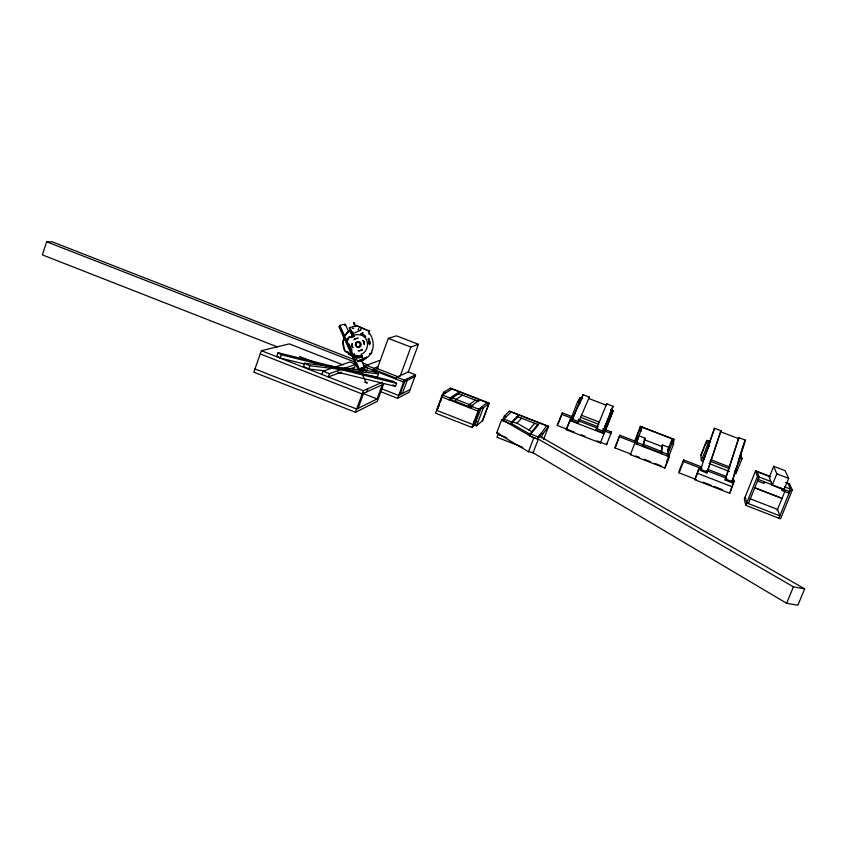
<?xml version="1.0" encoding="UTF-8"?>
<svg xmlns="http://www.w3.org/2000/svg" width="847" height="847" viewBox="0 0 847 847"><rect width="100%" height="100%" fill="white"/><g stroke="black" fill="none" stroke-linecap="round" stroke-linejoin="round"><path stroke-width="1.27" d="M696.319 479.54L679.093 472.838L679.125 471.101L683.55 459.953L701.898 467.057M363.299 359.594C361.733 359.975 364.369 360.917 363.225 359.583L358.99 361.256L360.187 360.653L360.367 361.245L360.917 360.346M666.822 461.17L673.566 444.114L673.81 439.254L640.459 426.369L634.689 441.118M365.258 358.525L366.762 357L366.37 357.582M667.785 453.971L671.925 443.489L672.2 438.841L667.711 450.223M360.293 361.203L362.654 359.604L362.071 359.901M630.56 453.96L630.38 454.648L664.853 468.052L669.31 456.787L669.458 454.479M369.017 334.226L368.943 331.071M667.658 456.152L668.823 447.407L662.449 444.95L661.073 453.59L662.449 444.95M668.018 451.409L668.209 448.963M351.314 354.279L351.134 355.666L350.245 355.115L350.372 353.432M350.425 353.421L350.245 355.115M664.853 468.052L669.352 456.088L666.896 455.135M352.998 333.718L352.288 332.638M350.658 353.601L349.451 353.951A5.558 5.41 70.5 0 0 347.259 351.876A5.558 5.41 70.5 0 1 349.472 353.951L348.89 354.131A5.569 5.421 70.5 0 0 345.301 351.526C342.474 347.206 342.199 341.373 344.327 336.704M343.543 340.145L343.183 342.59L344.253 348.657M369.133 341.627L368.837 342.94L369.864 342.728A7.687 7.528 72 0 1 369.747 342.389L368.731 342.304M363.691 359.393L362.325 359.954L363.31 359.213L361.044 354.258C366.666 352.585 368.847 345.29 366.677 340.208A9.836 9.603 71.9 0 0 362.717 335.814A12.091 11.805 71.6 0 0 352.659 335.677L349.313 327.905L353.548 326.317M369.758 354.205L370.065 354.152A3.452 3.377 70.7 0 0 371.208 353.633L371.971 350.827A4.044 3.949 70.6 0 0 371.854 350.372M372.384 350.182C374.268 344.327 372.871 337.784 369.228 332.913M644.991 438.185L642.989 446.581L644.991 438.185L638.649 435.729L636.425 444.029L637.505 439.529M360.949 360.854L359.795 360.653C360.801 362.474 361.404 358.98 359.71 360.748M363.268 359.499L364.348 358.715L363.554 359.096M636.891 441.986L642.005 427.174L640.554 430.858M635.271 441.361L640.459 426.369M636.563 441.933L637.124 439.614M368.381 338.874L368.149 338.832M694.847 479.73L699.294 467.703L694.847 479.73L729.701 493.282L734.074 481.202L733.682 479.391M738.319 461.033L743.793 443.786M731.766 482.621L745.424 440.133L738.902 437.634L725.117 480.037L731.766 482.621L736.954 466.263M738.15 462.494L744.926 441.107M725.117 480.037L738.902 437.634M354.851 359.89L52.281 241.84L46.67 241.787L42.35 254.873L277.276 346.878M706.874 472.965L721.019 430.763L714.529 428.264L700.257 470.392L706.874 472.965L720.13 432.986M705.159 455.125L703.931 458.788L704.64 457.338M708.854 444.146L714.529 428.264M630.835 454.066L615.007 447.904L619.866 435.252L636.806 441.816M360.547 330.171L360.526 329.25M615.007 447.904L619.866 435.252M343.077 364.919L289.282 343.882L261.405 350.7L253.825 372.172L355.475 412.288L377.275 401.33L383.543 384.199L362.145 393.95L260.262 353.93M337.805 372.225L395.464 386.401L396.587 383.352L393.167 381.288L278.091 352.723L276.948 355.941L280.156 358.037L304.497 364.03M280.156 358.037L281.299 354.808L278.091 352.723M359.202 369.821L304.655 363.257L303.501 366.476L308.732 368.985L325.576 370.922M308.732 368.985L309.896 365.756L378.514 373.887L377.413 376.904L369.641 376.004M321.881 374.438L323.046 371.208L349.885 361.997L355.814 364.305L354.724 367.302L349.917 369.059M355.814 364.305L329.441 373.707L328.265 376.947L341.5 372.129M379.138 360.61L366.38 365.353L365.682 367.27L403.596 382.071L414.892 376.629M366.243 371.642L367.577 368M355.475 412.288L363.331 390.711L382.283 382.23M358.09 408.339L363.575 393.304M378.471 366.539L373.94 368.307L373.241 370.213L377.783 368.424M366.815 391.822L367.979 388.625M377.264 368.625L388.307 338.355L396.502 335.836L418.429 344.316L408.042 372.564M382.283 384.771L377.106 398.937L362.41 393.167M395.994 379.096L396.692 377.18L408.265 371.949L415.57 374.798L409.143 392.225L397.624 398.312L380.843 391.738M400.165 376.174L410.848 347.079L418.429 344.316M397.624 398.312L404.294 380.155L415.57 374.798M399.795 394.871L404.697 381.542M407.227 380.324L402.367 393.527L400.112 392.648M452.054 389.006L442.282 394.977L435.527 413.167L471.927 427.439L475.749 424.199M436.861 410.276L443.542 392.32L450.519 388.106L489.195 403.172L482.61 420.641L476.586 425.84L474.691 425.099L481.456 407.1L483.351 407.841L489.195 403.172M438.015 408.445L439.371 404.802M440.271 402.378L441.626 398.736M571.661 420.599L572.191 419.191L578.681 421.711L578.152 423.119L571.661 420.599L583.054 394.691L589.353 397.127L588.834 398.503M574.351 414.871L575.134 412.775M581.773 398.143L583.054 394.691M449.948 397.963L449.238 399.89L458.735 393.707L459.413 391.865L449.948 397.963L442.282 394.977M455.178 401.785L456.078 399.382L462.409 395.147M468.444 406.962L469.344 404.559L475.315 400.176M470.36 408.138L471.08 406.211L479.698 399.763M471.927 427.439L478.777 409.217L487.099 402.643M473.844 423.871L478.873 410.488M476.586 425.84L483.351 407.841M482.356 420.864L488.952 403.363L450.223 388.286M501.784 419.456L533.705 437.994L538.343 439.085L533.102 452.796L528.454 451.737L496.723 432.849L501.784 419.456L504.081 420.017M502.504 420.821L504.325 416.025L509.555 411.091L548.634 426.306L543.53 439.402M511.196 412.023L503.88 419.011L503.15 420.938L510.889 423.955L517.93 416.766L518.629 414.924L511.62 422.039L510.889 423.955M530.222 434.755L538.417 424.749L539.115 422.897L530.158 433.791L529.407 435.75L537.337 438.852L540.862 434.236M528.454 451.737L533.705 437.994M537.337 438.852L546.59 425.808M539.359 437.063L540.757 433.399L542.705 434.162L548.634 426.306M541.307 437.825L542.705 434.162M580.131 397.91L581.698 398.524L579.242 402.156L573.44 417.243L562.376 412.955L557.157 425.406L574.033 431.97M558.12 424.04L562.376 412.955M596.034 430.054L596.574 428.646L603.096 431.176L602.545 432.584L596.034 430.054L606.727 403.818L613.059 406.264L611.725 409.694M606.198 405.194L606.727 403.818M566.283 429.704L570.973 417.931L566.283 429.704L600.385 442.97L600.661 442.325M582.683 398.693L580.237 397.751L577.643 401.542L571.831 416.629L573.144 414.638M579.295 400.208L580.237 397.751M579.337 404.665L580.756 400.98M604.927 426.719L605.732 424.622M359.287 356.481L362.262 357.339L361.584 356.026M603.996 429.101L611.608 410.064M600.385 442.97L605.012 431.134L603.975 433.738L569.83 420.483M610.814 409.546L613.26 410.499L605.616 429.725L607.532 425.247M607.447 425.438L613.26 410.499M596.934 440.874L606.568 444.622L611.481 432.002L602.884 428.667M606.568 444.622L607.161 443.108M611.481 432.002L610.931 433.431L602.482 430.149M630.38 454.648L634.943 442.748L634.784 443.394L669.31 456.787M672.91 441.52L673.81 439.254M672.899 441.732L673.799 439.455L640.417 426.56M679.093 472.838L683.55 461.604L683.55 459.953M710.421 441.838L706.8 440.44L700.903 455.273L701.337 460.556L702.978 461.192L709.034 445.988L708.431 441.266M700.914 455.495L706.832 440.652L710.442 442.049M701.337 460.556L707.393 445.353L706.8 440.44M602.545 432.584L613.059 406.264M734.698 472.118L740.352 458.068L742.004 458.703L735.874 473.928L734.233 473.293M770.728 476.692L755.577 470.837L744.301 499.19L745.784 505.331L780.532 518.862L792.294 490.042L789.573 483.976L785.931 482.568M745.784 505.331L757.419 476.554L755.577 470.837M748.399 503.573L759.071 477.189L757.197 471.461M764.64 481.901L763.994 483.499L757.377 480.937M773.713 466.284L769.235 477.306L772.189 485.236L783.994 489.799L788.642 478.396L785.127 470.678L773.713 466.284L776.826 473.833L772.189 485.236M363.607 359.308L366.497 357.572L357.805 361.754L354.067 353.474M784.449 486.781L790.505 489.121L788.875 493.134L782.226 490.561L782.882 488.963M777.091 510.529L785.074 490.953M778.869 518.216L790.632 489.397L787.954 483.351M786.641 603.297L793.427 586.844L804.65 588.877L797.895 605.213L786.641 603.297L532.001 452.15M578.152 423.119L589.353 397.127M578.056 406.507L580.703 400.525M347.926 352.278L347.132 351.643M358.694 328.911L358.281 329.938L358.503 328.932M700.257 470.392L700.723 469.429L707.351 472.001M720.543 431.737L721.019 430.763M744.185 442.558L745.424 440.133M347.461 339.615L346.275 339.181M735.196 470.89L735.937 469.45M370.203 353.623L369.98 353.972A1.546 1.514 70.4 0 1 369.663 354.247M352.172 336.27C351.198 338.366 352.881 334.988 351.833 337.212L351.537 336.555L352.394 336.206M344.771 335.56L349.589 330.108M345.068 335.486L347.154 332.469M345.311 335.423L350.15 329.97L349.504 329.97M355.147 326.519L355.825 326.36M528.973 430.043L534.679 423.299M357.508 356.439C357.656 359.911 357 353.665 358.906 357.953L359.933 357.794L359.117 356.661M367.619 357.36L370.467 354.131M354.173 324.126L354.607 323.914M511.842 421.901L516.977 423.14L521.646 418.217M355.147 356.079L355.359 356.036M363.49 360.346L362.103 360.039L364.813 358.694M363.861 359.297L364.422 358.98L363.427 359.393M476.808 421.372L473.007 424.569L436.586 410.297L437.56 409.662M481.763 408.18L478.057 411.134L441.573 396.894L442.526 396.301M354.978 323.978L353.919 322.728M354.501 324.242L353.75 322.76M362.103 360.039L364.168 358.884M360.631 360.282C362.04 361.807 361.002 359.149 362.103 360.42L362.908 360.028L362.304 360.314M362.484 360.219L361.14 360.758L362.76 359.922M352.13 332.522L353.093 331.992M360.949 360.134C361.034 361.891 362.654 358.757 361.436 359.964M368.72 338.387L369.324 339.541L368.583 340.081L369.451 340.632L368.805 341.277L370.086 341.5L368.636 341.743L368.561 338.419M360.197 360.674L358.959 361.076L359.742 360.684M363.268 359.192L363.945 358.959M410.16 389.482L398.672 395.443L381.891 388.879M361.034 360.737L361.616 360.578L359.509 360.822M360.25 361.32L360.091 360.578L360.166 361.277M364.39 358.969L364.877 358.842M352.691 336.661L353.347 336.354L352.691 336.661L352.416 335.888M351.992 334.618L351.77 334.12L352.14 334.554M361.309 360.674L361.034 360.695M363.903 359.34L364.506 359.043M351.42 333.347L351.187 332.807M361.182 360.081L361.828 359.774L361.066 360.081M359.689 360.875L360.441 360.43M351.336 332.744L351.569 333.284M363.363 359.604L364.009 359.16M378.376 398.312L356.651 409.059L254.958 368.953M361.934 360.42L361.478 359.901M350.764 331.473L350.817 332.056L350.785 331.473M364.03 359.128L364.697 358.8M353.263 336.397L350.902 331.082L352.352 335.92M362.834 359.827L362.304 359.901M362.738 359.901L363.49 359.541M362.082 360.346L361.754 359.827M361.235 360.462L357.709 361.51L364.369 358.482M360.79 360.621L361.658 360.388M362.029 360.441L362.601 360.176M360.473 360.769L361.33 360.399M361.394 360.557C359.16 361.182 362.389 361.034 360.6 360.039M359.435 360.822L360.007 360.568M361.193 360.229L361.754 359.954M361.754 360.515L362.272 360.335M339.795 325.82L355.221 361.087M344.729 324.793L345.29 324.57M349.567 330.108L350.785 329.557L353.898 336.45L354.448 336.301M350.902 331.082L350.309 331.346L352.776 336.619M352.818 333.718L360.727 330.118L360.716 329.208M353.898 336.45L351.23 337.667L349.917 336.64L349.165 336.958M357.55 361.161L364.348 358.069M362.548 368.201L363.681 370.488L362.58 368.191M364.337 358.98L365.332 358.535M360.314 360.483L360.801 361.076L360.377 360.113M360.25 371.801L361.14 371.462M360.61 370.16L361.362 369.874M364.041 367.651L359.192 369.472L360.388 371.748M363.956 367.005L358.768 368.943L355.899 362.601M370.266 353.432L371.949 352.797M356.64 357.656L357.678 357.9L355.486 356.068M361.425 356.216L361.743 355.952M357.318 356.566L357.963 356.492M353.675 355.401L354.311 357.307L355.391 357.498L355.052 356.163M352.267 356.248L353.22 356.841M350.764 353.315L350.785 353.305A4.013 3.917 71.3 0 0 351.177 352.85M345.269 351.537L345.862 351.357A5.558 5.41 70.5 0 1 346.931 351.706M344.327 349.938L344.909 349.758M342.866 342.675L343.459 342.516M369.25 343.755L369.387 344.803L370.023 344.02L368.953 343.183L370.075 343.088L369.663 343.744M343.406 339.001L343.988 338.853M346.847 332.543L347.429 332.405M339.658 325.375L345.047 324.157M352.31 328.403L353.072 328.265M352.881 328.318L353.845 328.17M349.472 327.524L350.044 328.138M338.535 372.415L341.129 372.722M364.401 370.446L373.495 371.537L378.514 373.887M368.244 339.382L368.498 339.531M368.741 342.357L369.694 342.199L369.207 341.616M496.723 432.849L499.01 433.389M281.299 354.808L396.587 383.352M365.396 336.714L360.61 333.887L363.067 332.765L362.103 333.782A10.746 10.503 72 0 1 365.523 336.195L365.788 337.085L365.226 336.545M720.236 431.621L738.753 438.735M588.538 398.386L606.526 405.321M707.393 445.353L709.034 445.988M610.729 409.726L613.186 410.668M776.826 473.833L788.642 478.396M577.643 401.542L579.242 402.156M609.872 413.982L611.481 414.607M755.651 471.08L770.241 476.723M786.048 482.822L789.69 484.23M771.109 481.625L758.986 476.935L758.023 479.338L789.531 491.535M639.369 430.89L640.999 431.525M671.925 443.489L673.566 444.114M757.419 476.554L759.071 477.189M790.632 489.397L792.294 490.042M710.654 459.667L729.923 467.121M709.945 461.117L729.182 468.56M388.307 338.355L410.848 347.079M708.992 463.521L729.426 471.43M581.254 415.146L599.612 422.251M644.069 439.614L662.174 446.634M580.47 417.243L598.808 424.347M578.332 419.149L597.982 426.761M642.852 444.167L662.206 451.673M708.007 469.429L726.345 476.543M754.433 487.554L782.31 498.364M754.508 487.819L782.416 498.639M637.05 442.42L643.614 444.971M661.708 451.98L668.294 454.543M561.445 414.236L573.514 418.916M578.268 420.758L597.717 428.307M619.379 436.703L637.664 443.796M642.322 445.607L662.036 453.261M683.55 461.604L702.036 468.772M706.483 470.498L726.874 478.407M731.67 480.27L734.074 481.202L729.701 493.282M725.604 479.084L732.263 481.668M697.42 473.282L732.295 486.834M750.029 498.714L777.546 509.418L779.843 515.823L746.747 502.938L745.244 496.85M581.243 434.776L584.885 436.184M635.705 455.961L639.358 457.38M644.228 459.275L650.305 461.636M655.102 463.5L661.263 465.903M703.19 482.208L711.088 485.278M713.968 486.4L722.353 489.672M509.333 411.303L548.454 426.539M457.994 393.421L478.64 401.467M517.178 416.48L538.036 424.601M443.542 392.32L445.427 393.061M504.325 416.025L506.231 416.766M362.23 362.77L368.381 365.163M377 368.53L398.535 376.926M451.536 397.603L472.764 405.893M366.38 365.353L373.94 368.307M396.692 377.18L404.294 380.155M471.08 406.211L478.777 409.217M503.88 419.011L511.62 422.039M46.67 241.787L355.888 362.484M363.289 365.375L365.745 366.338M373.591 369.398L396.544 378.355M449.799 399.138L471.599 407.651M530.158 433.791L538.089 436.883M351.643 368.265L355.306 369.694M373.643 376.873L377.317 378.302M473.484 421.372L475.76 422.261M299.446 356.428L316.27 363.024M506.654 437.751L498.068 434.384L496.977 437.264L522.726 447.354M323.046 371.208L329.441 373.707M261.405 350.7L363.331 390.711M304.655 363.257L309.896 365.756M516.977 423.14L532.096 431.854M538.756 435.686L804.65 588.877M510.942 423.214L530.391 434.479M537.252 438.46L793.427 586.844M392.902 384.845L395.464 386.401M353.612 322.845L354.438 324.285M345.544 324.835L348.795 332.024M361.775 360.801L365.015 368M344.898 324.75L345.227 325.47M363.977 367.672L365.078 369.948L362.018 371.124L360.833 368.847M363.818 367.725L364.919 370.012M363.659 367.789L364.761 370.075M363.501 367.852L364.602 370.128M363.342 367.905L364.443 370.192M363.183 367.969L364.284 370.255M363.056 368.011L364.157 370.298M362.897 368.074L363.998 370.361M362.738 368.127L363.839 370.425M362.389 368.265L363.49 370.562M362.23 368.329L363.331 370.626M363.172 370.679L361.997 368.413L362.992 370.753M361.754 368.509L362.855 370.806M361.595 368.572L362.696 370.87M361.436 368.625L362.537 370.933M361.171 368.731L362.378 370.986M361.034 368.784L362.156 371.071M360.695 368.9L361.224 369.927M360.557 368.953L361.087 369.98M360.42 369.006L360.949 370.033M360.197 369.091L360.811 370.086M360.028 369.154L366.084 382.537M359.89 369.207L361.002 371.515M359.753 369.26L360.864 371.568M359.53 369.345L360.727 371.621M340.123 326.55L339.933 325.904L355.624 360.896M356.301 362.41L359.17 368.773M359.393 369.398L360.526 371.695M338.864 326.582L359.552 372.436M363.162 359.679L363.416 360.271M781.283 488.243L782.226 490.561M740.606 453.674L742.004 458.703M369.08 331.156L356.005 325.555A1.281 1.249 74.4 0 0 354.491 326.455M369.62 331.209L369.154 330.372L368.096 330.711L356.566 325.428A1.27 1.249 74.4 0 0 355.031 326.529M348.593 331.505A11.286 11.022 72.7 0 1 349.769 330.203M350.785 353.305A3.388 3.303 71.2 0 1 348.911 354.12M351.854 351.198A4.013 3.917 71.3 0 0 351.886 349.991L349.366 344.422A4.235 4.14 72.5 0 1 348.678 343.967M348.085 343.384A4.235 4.14 72.5 0 1 347.619 342.707M347.291 341.944A4.235 4.14 72.5 0 1 349.186 336.958M345.841 351.357A5.558 5.41 70.5 0 1 346.91 351.706M356.174 345.216A2.234 2.181 71.8 0 1 356.089 344.062M357.011 342.654A2.234 2.181 71.8 0 1 358.08 342.283M358.652 342.326A2.234 2.181 71.8 0 1 359.668 342.844M360.303 343.808A2.234 2.181 71.8 0 1 360.388 344.962M359.901 345.989A2.234 2.181 71.8 0 1 359.467 346.37M361.987 355.327A11.445 11.18 71.8 0 1 353.432 354.702M347.291 342.209A11.445 11.18 71.8 0 1 349.811 336.926M354.935 338.62L354.702 339.234A6.49 6.342 71.8 0 1 358.122 338.144L358.175 338.26A6.48 6.321 71.8 0 0 354.777 339.361L353.982 339.721L354.935 338.62M361.817 349.822L361.436 350.679L362.41 349.409L361.785 349.684A6.098 5.95 71.8 0 1 358.175 350.722L358.228 350.838A6.098 5.95 71.8 0 0 361.817 349.822M367.143 382.897L365.025 382.166L367.143 382.897M366.084 357.847L365.375 358.196L366.084 357.847M364.401 344.528L364.274 344.591A5.823 5.685 71.8 0 0 363.183 341.14L362.791 340.272L364.284 341.627L363.31 341.076A5.823 5.685 71.8 0 1 364.401 344.517M349.419 354.279L348.668 353.411L349.419 354.279M345.153 324.613L345.618 325.29L345.184 324.623M352.32 343.607L352.172 343.501A3.949 3.854 71.8 0 0 352.49 346.804L352.034 346.497L353.03 347.757L352.648 346.91A3.949 3.854 71.8 0 1 352.32 343.607M356.163 343.543A2.234 2.181 71.8 0 0 358.292 346.772A2.234 2.181 71.8 0 0 359.943 343.31A2.234 2.181 71.8 0 0 356.163 343.543M355.592 343.173A2.996 2.933 71.8 0 0 358.461 347.503A2.996 2.933 71.8 0 0 360.674 342.866A2.996 2.933 71.8 0 0 355.592 343.173"/></g></svg>
